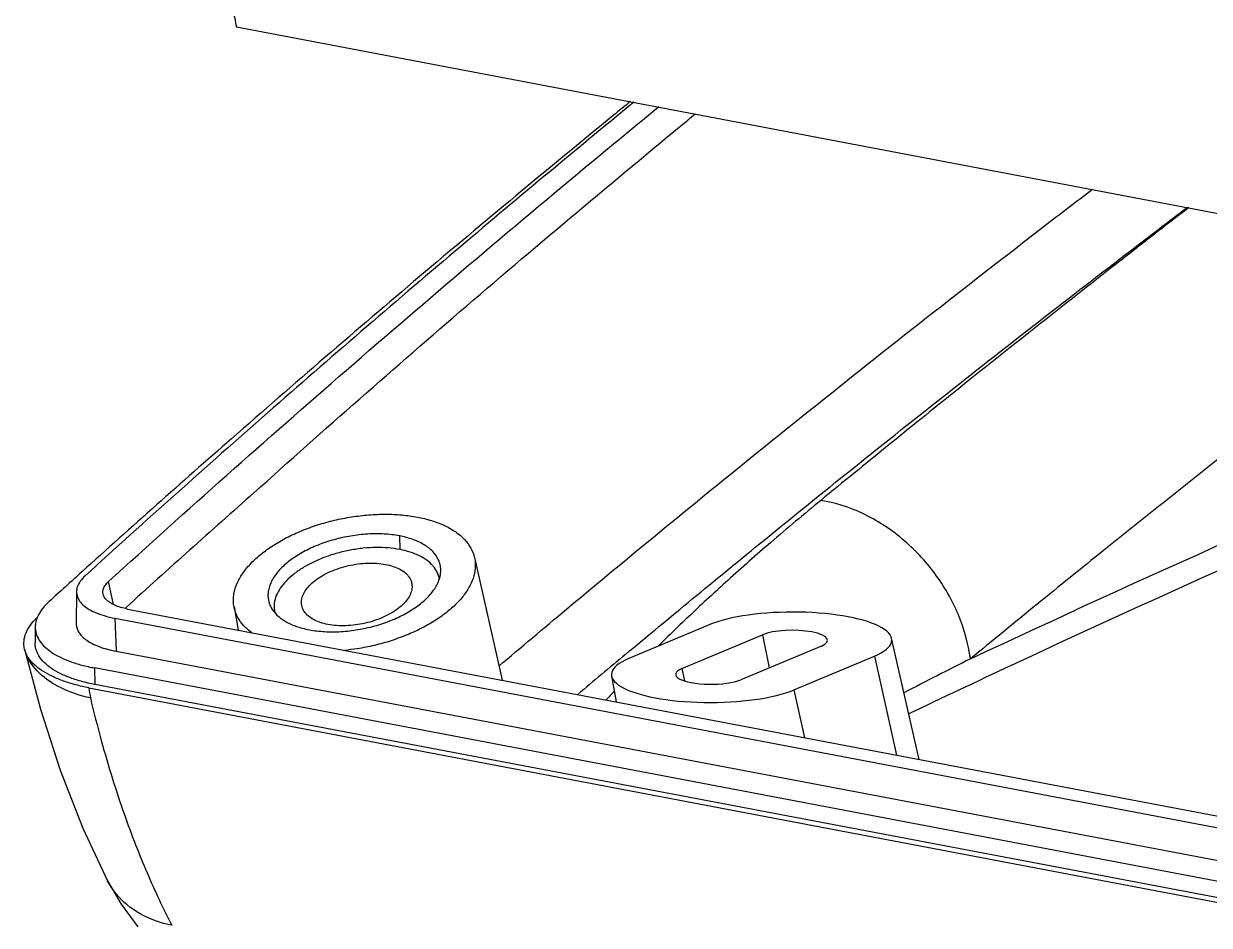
# Model space of a CAD drawing. Header units: millimetres. Extents: x -2947 to 97, y -3022 to 322.
# Drawn here: x -2271.73 to -2237.92, y -2010.67 to -1984.94 of the extents above; entities that cross this region are included whole.
import ezdxf

# ---------------------------------------------------------------- set-up
doc = ezdxf.new("R2010")
doc.units = ezdxf.units.MM
doc.layers.get('0').update_dxf_attribs({"linetype": 'CONTINUOUS'})

msp = doc.modelspace()

# ---------------------------------------------------------------- linework, layer by layer
at = {"color": 7}
for p, q in [((-2265.661, -1985.028), (-2190.87, -1999.252)), ((-2261.014, -1999.557), (-2261.001, -1999.946)), ((-2258.872, -2000.176), (-2258.081, -2003.677)), ((-2269.171, -2001.514), (-2269.306, -2000.857)), ((-2270.221, -2001.153), (-2270.227, -2002.066)), ((-2268.809, -2001.6), (-2268.838, -2001.627)), ((-2265.73, -2001.578), (-2265.608, -2002.245)), ((-2269.13, -2001.907), (-2269.095, -2002.848)), ((-2269.13, -2001.907), (-2186.261, -2017.668)), ((-2268.769, -2001.644), (-2185.9, -2017.405)), ((-2271.398, -2002.157), (-2271.401, -2002.614)), ((-2252.177, -2002.093), (-2254.471, -2003.056)), ((-2252.957, -2003.344), (-2250.662, -2002.381)), ((-2250.662, -2002.381), (-2250.469, -2003.326)), ((-2246.194, -2005.937), (-2246.975, -2002.48)), ((-2271.705, -2002.791), (-2271.253, -2004.503)), ((-2271.66, -2002.923), (-2271.705, -2002.791)), ((-2269.095, -2002.848), (-2186.226, -2018.609)), ((-2248.979, -2002.701), (-2251.274, -2003.664)), ((-2249.76, -2003.952), (-2247.465, -2002.989)), ((-2247.465, -2002.989), (-2246.839, -2005.815)), ((-2269.713, -2003.327), (-2269.696, -2003.798)), ((-2186.904, -2019.076), (-2269.713, -2003.327)), ((-2254.963, -2003.555), (-2254.827, -2004.296)), ((-2252.957, -2003.344), (-2252.885, -2003.693)), ((-2269.868, -2003.893), (-2186.993, -2019.655)), ((-2186.887, -2019.547), (-2269.696, -2003.798)), ((-2249.76, -2003.952), (-2249.457, -2005.317)), ((-2271.253, -2004.503), (-2270.692, -2006.245)), ((-2270.692, -2006.245), (-2270.044, -2007.899)), ((-2270.044, -2007.899), (-2269.334, -2009.403)), ((-2269.334, -2009.403), (-2268.948, -2010.069)), ((-2269.334, -2009.403), (-2269.334, -2009.403)), ((-2268.948, -2010.069), (-2268.476, -2010.712))]:
    msp.add_line(p, q, dxfattribs=at)
for centre, radius, start, end in [((-2230.649, -1977.87), 35.736, 190.7604, 191.5545), ((-2010.566, -2285.946), 384.112, 131.51508, 132.24566), ((-2015.367, -2282.261), 379.756, 132.12053, 132.31118), ((-2260.574, -2000.892), 0.703, 20.3374, 25.5393), ((-2270.442, -2002.259), 0.973, 152.8577, 153.604), ((-1987.755, -2322.322), 416.163, 129.87542, 130.12015), ((-2118.259, -2253.586), 280.632, 116.78645, 117.22058), ((-2232.537, -1998.688), 37.692, 187.9373, 188.3845), ((-2225.895, -2031.037), 39.646, 136.9882, 137.4757)]:
    msp.add_arc(centre, radius, start, end, dxfattribs=at)
for centre, major_axis, start_param, end_param in [((-2249.821, -2002.541), (2.851, 0.01), -0.599434, 2.542159), ((-2249.821, -2002.541), (1.018, 0.004), 5.683752, 8.825344), ((-2252.115, -2003.504), (2.851, 0.01), 2.542159, 5.683752), ((-2252.115, -2003.504), (1.018, 0.004), 2.542159, 5.683752)]:
    msp.add_ellipse(centre, major_axis=major_axis, ratio=0.283699, start_param=start_param, end_param=end_param, dxfattribs=at)
for points, start_tangent, end_tangent in [([(-2254.429, -1987.161), (-2254.914, -1987.558), (-2260.438, -1992.158), (-2265.801, -1996.783), (-2270.066, -2000.582)], (-0.774696, -0.632333), (-0.741734, -0.670694)), ([(-2254.327, -1987.181), (-2259.422, -1991.43), (-2264.777, -1996.049), (-2269.969, -2000.691)], (-0.772943, -0.634476), (-0.739424, -0.67324)), ([(-2269.306, -2000.857), (-2262.535, -1994.836), (-2255.489, -1988.854), (-2253.613, -1987.306)], (0.739424, 0.67324), (0.773066, 0.634326)), ([(-2265.162, -1998.33), (-2259.094, -1992.991), (-2252.791, -1987.689), (-2252.579, -1987.514)], (0.742652, 0.669678), (0.772411, 0.635124)), ([(-2258.182, -2003.276), (-2256.251, -2001.652), (-2249.318, -1995.979), (-2242.611, -1990.708), (-2241.251, -1989.663)], (0.763319, 0.646021), (0.794179, 0.607684)), ([(-2254.566, -2002.941), (-2250.743, -1999.786), (-2245.356, -1995.461), (-2240.129, -1991.392), (-2238.542, -1990.18)], (0.767437, 0.641124), (0.796023, 0.605266)), ([(-2238.497, -1990.186), (-2240.555, -1991.785), (-2245.174, -1995.443), (-2248.995, -1998.545)], (-0.791417, -0.611277), (-0.772707, -0.634763)), ([(-2230.916, -1992.142), (-2236.343, -1996.331), (-2240.932, -1999.976), (-2244.73, -2003.068)], (-0.796119, -0.60514), (-0.77183, -0.635829)), ([(-2246.499, -2004.637), (-2243.559, -2003.249), (-2228.896, -1996.716), (-2221.032, -1993.452)], (0.902542, 0.430602), (0.926731, 0.375727)), ([(-2244.73, -2003.068), (-2229.775, -1996.379), (-2222.209, -1993.226)], (0.905068, 0.425267), (0.926139, 0.377182)), ([(-2248.995, -1998.545), (-2250.423, -1999.747), (-2251.646, -2000.827), (-2252.715, -2001.816), (-2253.63, -2002.703)], (-0.772709, -0.63476), (-0.7101, -0.704101)), ([(-2244.73, -2003.068), (-2245.071, -2001.813), (-2245.742, -2000.634), (-2246.68, -1999.639), (-2247.799, -1998.92), (-2248.995, -1998.545)], (-0.129106, 0.991631), (-0.987785, 0.155826)), ([(-2265.73, -2001.578), (-2265.746, -2001.44), (-2265.722, -2001.167), (-2265.629, -2000.888), (-2265.468, -2000.61), (-2265.242, -2000.337), (-2264.956, -2000.076), (-2264.616, -1999.831), (-2264.23, -1999.608), (-2263.803, -1999.411), (-2263.346, -1999.245), (-2262.868, -1999.112), (-2262.378, -1999.016), (-2261.886, -1998.958), (-2261.403, -1998.939), (-2260.938, -1998.96), (-2260.501, -1999.021)], (-0.180012, 0.983664), (0.982391, -0.186837)), ([(-2260.501, -1999.021), (-2260.1, -1999.12), (-2259.744, -1999.255), (-2259.44, -1999.423), (-2259.194, -1999.621), (-2259.011, -1999.846), (-2258.895, -2000.092), (-2258.872, -2000.176)], (0.982391, -0.186837), (0.220097, -0.975478)), ([(-2261.014, -1999.557), (-2261.449, -1999.505), (-2261.917, -1999.506), (-2262.399, -1999.561), (-2262.877, -1999.666), (-2263.333, -1999.82), (-2263.749, -2000.014), (-2264.11, -2000.243), (-2264.401, -2000.497), (-2264.61, -2000.766), (-2264.682, -2000.903), (-2264.731, -2001.04), (-2264.757, -2001.176), (-2264.759, -2001.309), (-2264.737, -2001.438), (-2264.692, -2001.562), (-2264.666, -2001.611)], (-0.982391, 0.186837), (0.491895, -0.870654)), ([(-2259.838, -2000.624), (-2259.837, -2000.618), (-2259.836, -2000.485), (-2259.857, -2000.356), (-2259.903, -2000.232), (-2260.062, -2000.005), (-2260.307, -1999.812), (-2260.628, -1999.661), (-2261.014, -1999.557)], (0.10835, 0.994113), (-0.982391, 0.186837)), ([(-2261.001, -1999.946), (-2261.328, -1999.902), (-2261.679, -1999.89), (-2262.042, -1999.911), (-2262.412, -1999.965), (-2262.777, -2000.049), (-2263.131, -2000.163), (-2263.461, -2000.303), (-2263.762, -2000.466), (-2264.024, -2000.649), (-2264.243, -2000.846), (-2264.411, -2001.052), (-2264.524, -2001.263), (-2264.581, -2001.473), (-2264.579, -2001.676), (-2264.559, -2001.766)], (-0.98239, 0.186841), (0.28527, -0.958447)), ([(-2258.872, -2000.176), (-2258.849, -2000.354), (-2258.872, -2000.627), (-2258.966, -2000.906), (-2259.127, -2001.184), (-2259.352, -2001.457), (-2259.638, -2001.718), (-2259.978, -2001.963), (-2260.365, -2002.186), (-2260.791, -2002.382), (-2261.248, -2002.549), (-2261.726, -2002.682), (-2262.216, -2002.778), (-2262.58, -2002.825)], (0.220097, -0.975478), (-0.995089, -0.098981)), ([(-2259.939, -2000.588), (-2260.055, -2000.413), (-2260.225, -2000.257), (-2260.443, -2000.125), (-2260.704, -2000.021), (-2261.001, -1999.946)], (-0.431117, 0.902296), (-0.98239, 0.186841)), ([(-2263.799, -2001.54), (-2263.806, -2001.436), (-2263.775, -2001.281), (-2263.698, -2001.125), (-2263.576, -2000.972), (-2263.412, -2000.827), (-2263.213, -2000.695), (-2262.985, -2000.578), (-2262.733, -2000.481), (-2262.466, -2000.407), (-2262.191, -2000.358), (-2261.918, -2000.335), (-2261.654, -2000.339), (-2261.408, -2000.371)], (-0.179168, 0.983818), (0.982391, -0.186837)), ([(-2261.408, -2000.371), (-2261.187, -2000.428), (-2260.997, -2000.51), (-2260.845, -2000.614), (-2260.735, -2000.736), (-2260.67, -2000.873), (-2260.664, -2000.899)], (0.982391, -0.186837), (0.219479, -0.975617)), ([(-2269.969, -2000.691), (-2270.114, -2000.852), (-2270.199, -2001.017), (-2270.221, -2001.153)], (-0.739424, -0.67324), (-0.007913, -0.999969)), ([(-2269.464, -2001.213), (-2269.469, -2001.174), (-2269.455, -2001.068), (-2269.399, -2000.961), (-2269.306, -2000.857)], (-0.201886, 0.979409), (0.739424, 0.67324)), ([(-2263.58, -2002.237), (-2263.145, -2002.289), (-2262.678, -2002.288), (-2262.195, -2002.233), (-2261.717, -2002.127), (-2261.261, -2001.974), (-2260.845, -2001.779), (-2260.485, -2001.551), (-2260.194, -2001.297), (-2259.984, -2001.028), (-2259.912, -2000.891), (-2259.863, -2000.754), (-2259.838, -2000.624)], (0.982391, -0.186837), (0.10835, 0.994113)), ([(-2260.664, -2000.899), (-2260.653, -2001.021), (-2260.684, -2001.176), (-2260.761, -2001.332), (-2260.883, -2001.484), (-2261.046, -2001.63), (-2261.245, -2001.762), (-2261.474, -2001.879), (-2261.726, -2001.976), (-2261.993, -2002.05), (-2262.267, -2002.099), (-2262.541, -2002.122), (-2262.804, -2002.118), (-2263.051, -2002.086)], (0.219479, -0.975617), (-0.982391, 0.186837)), ([(-2259.879, -2000.783), (-2259.879, -2000.781), (-2259.914, -2000.647)], (-0.150146, 0.988664), (-0.347514, 0.937675)), ([(-2270.221, -2001.153), (-2270.22, -2001.181), (-2270.179, -2001.339), (-2270.076, -2001.487), (-2269.913, -2001.622), (-2269.698, -2001.738), (-2269.434, -2001.834), (-2269.13, -2001.907)], (-0.007913, -0.999969), (0.982391, -0.186837)), ([(-2268.769, -2001.644), (-2268.962, -2001.597), (-2269.132, -2001.536), (-2269.271, -2001.461), (-2269.376, -2001.373), (-2269.443, -2001.277), (-2269.464, -2001.213)], (-0.982391, 0.186837), (-0.201886, 0.979409)), ([(-2271.002, -2001.431), (-2271.182, -2001.621), (-2271.308, -2001.815)], (-0.739498, -0.673158), (-0.456183, -0.889886)), ([(-2265.222, -2002.324), (-2265.4, -2002.172), (-2265.583, -2001.948), (-2265.699, -2001.702), (-2265.73, -2001.578)], (-0.806637, 0.591047), (-0.180012, 0.983664)), ([(-2264.666, -2001.611), (-2264.532, -2001.789), (-2264.288, -2001.982), (-2263.966, -2002.133), (-2263.58, -2002.237)], (0.491895, -0.870654), (0.982391, -0.186837)), ([(-2263.051, -2002.086), (-2263.272, -2002.029), (-2263.461, -2001.947), (-2263.614, -2001.843), (-2263.724, -2001.721), (-2263.788, -2001.584), (-2263.799, -2001.54)], (-0.982391, 0.186837), (-0.179168, 0.983818)), ([(-2271.494, -2002.051), (-2271.334, -2001.875)], (0.61956, 0.784949), (0.72043, 0.693527)), ([(-2271.314, -2001.826), (-2271.38, -2002.008), (-2271.398, -2002.157)], (-0.444553, -0.895752), (-0.006848, -0.999977)), ([(-2271.705, -2002.791), (-2271.718, -2002.714), (-2271.711, -2002.497), (-2271.636, -2002.273), (-2271.494, -2002.051)], (-0.232023, 0.97271), (0.61956, 0.784949)), ([(-2271.398, -2002.157), (-2271.397, -2002.199), (-2271.358, -2002.385), (-2271.265, -2002.564), (-2271.119, -2002.731), (-2270.923, -2002.884), (-2270.682, -2003.022), (-2270.397, -2003.143), (-2270.073, -2003.245), (-2269.713, -2003.327)], (-0.006848, -0.999977), (0.982391, -0.186837)), ([(-2270.227, -2002.066), (-2270.225, -2002.111), (-2270.197, -2002.228), (-2270.138, -2002.336), (-2270.05, -2002.439), (-2269.93, -2002.537), (-2269.772, -2002.631), (-2269.574, -2002.718), (-2269.345, -2002.791), (-2269.095, -2002.848)], (-0.006965, -0.999976), (0.982391, -0.186837)), ([(-2269.696, -2003.798), (-2270.088, -2003.707), (-2270.44, -2003.592), (-2270.744, -2003.454), (-2270.997, -2003.295), (-2271.191, -2003.12), (-2271.324, -2002.928), (-2271.366, -2002.829), (-2271.392, -2002.726), (-2271.401, -2002.614)], (-0.982391, 0.186837), (0.006168, 0.999981)), ([(-2269.827, -2004.184), (-2270.663, -2003.897), (-2271.29, -2003.466), (-2271.66, -2002.923)], (-0.975533, 0.219853), (-0.366019, 0.930607)), ([(-2269.868, -2003.893), (-2270.247, -2003.807), (-2270.594, -2003.7), (-2270.901, -2003.574), (-2271.162, -2003.432), (-2271.375, -2003.277), (-2271.542, -2003.107), (-2271.66, -2002.923)], (-0.982391, 0.186837), (-0.432629, 0.901572)), ([(-2269.827, -2004.184), (-2269.515, -2005.397), (-2269.193, -2006.495), (-2268.864, -2007.486), (-2268.535, -2008.376), (-2268.211, -2009.17), (-2267.877, -2009.913), (-2267.503, -2010.671)], (0.232191, -0.97267), (0.460898, -0.887453)), ([(-2267.503, -2010.671), (-2268.408, -2010.342), (-2269.089, -2009.776), (-2269.334, -2009.403)], (-0.980541, 0.196314), (-0.459425, 0.888216))]:
    msp.add_spline(points, degree=3, dxfattribs=dict(at, start_tangent=start_tangent, end_tangent=end_tangent))

doc.saveas('drawing.dxf')
